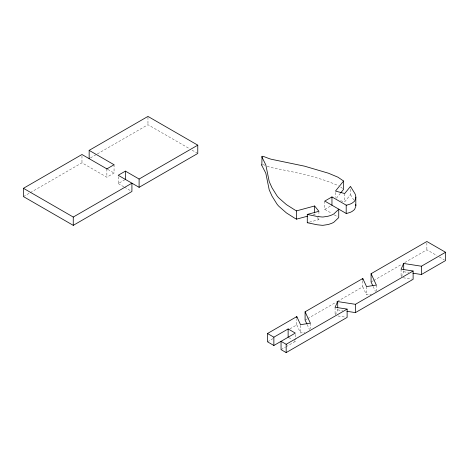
<?xml version="1.0" encoding="UTF-8"?>
<svg xmlns="http://www.w3.org/2000/svg" width="469" height="469" viewBox="0 0 469 469"><rect width="100%" height="100%" fill="white"/><g stroke="black" fill="none" stroke-linecap="round" stroke-linejoin="round"><path stroke-width="0.35" stroke-dasharray="2.35 1.76" d="M335.376 314.904L337.715 309.868L337.715 308.485M401.37 276.804L403.703 271.768L403.703 270.39M336.384 198.246L340.435 193.228M340.664 200.755L344.692 201.84L350.478 194.676L350.478 187.072M23.45 196.593L29.74 192.958M30.374 192.595L81.969 162.807L106.873 177.182L114.061 173.038L114.061 164.742M90.423 157.93L96.743 154.278M97.376 153.914L147.964 124.707L189.576 148.732M118.223 176.661L118.223 183.572L125.411 179.422M324.771 201.072L324.771 209.367L331.958 205.223M267.494 341.807L273.105 338.565M289.936 328.851L296.795 324.894L296.795 319.36M305.09 320.104L306.99 319.002M307.623 318.639L336.789 301.801M337.422 301.432L362.783 286.793L362.783 280.568M371.079 282.004L372.984 280.902M373.617 280.538L402.144 264.065M404.683 262.599L426.872 249.789L436.832 255.541M281.048 349.634L285.392 347.124M286.014 346.767L295.312 341.397L295.312 338.63M313.233 214.655L314.623 214.28L315.485 215.341M309.335 222.177L318.92 219.598L318.92 216.139M362.783 286.793L366.535 294.878L371.442 294.116M296.795 324.894L300.547 332.978L304.75 332.328M403.703 271.768L408.663 272.536M403.199 277.765L411.7 279.078M337.715 309.868L342.669 310.636M337.915 315.977L345.706 317.179M262.88 164.572L264.874 165.229M267.189 166.178L269.335 166.964A25.455 14.697 0 0 0 271.358 167.562C294.069 172.17 317.243 176.238 338.524 185.759M439.324 256.977L444.307 259.855M324.771 209.367L331.753 213.401M334.291 214.866L337.862 216.924M192.097 150.186L197.138 153.099M107.835 169.444L114.061 173.038M118.223 183.572L123.828 186.809M124.449 187.166L130.675 190.76M288.728 337.592L291.724 339.322M294.116 340.705L295.312 341.397M340.687 187.002L342.792 188.649M350.478 194.676L353.773 199.923M317.202 217.469L318.92 219.598M373.131 286.418L375.476 291.466M307.136 324.519L309.481 329.566M426.872 242.878L426.872 249.789M401.077 269.142L401.077 276.745M376.349 285.064L376.349 291.284M366.535 286.582L366.535 294.878M344.692 193.545L344.692 201.84M335.482 192.448L335.482 197.291M335.083 307.242L335.083 314.846M318.92 211.302L318.92 215.447M310.361 323.164L310.361 328.693M300.547 325.375L300.547 332.978M295.312 334.485L295.312 337.938M147.964 117.103L147.964 124.707M106.873 168.887L106.873 177.182M81.969 155.896L81.969 162.807"/><path stroke-width="0.7" d="M307.664 216.15L296.531 219.152A44.778 25.854 0 0 1 294.854 218.267L286.401 212.903L279.19 206.589A31.194 18.01 0 0 1 276.763 203.745L271.991 196.054L269.224 189.904L265.806 173.178L261.813 165.446L262.048 156.271L263.467 156.429L269.335 158.669A25.455 14.697 0 0 0 271.358 159.267L304.563 166.173L328.411 173.202L337.92 177.176L343.589 181.028L343.589 189.329L340.887 192.671M261.772 165.053L261.843 164.754M346.919 311.293L355.42 312.612L413.119 279.301L413.119 271.006L355.42 304.311L337.715 301.573L335.083 307.242L347.124 309.1L347.124 317.402L286.172 352.588L281.048 349.634L281.048 341.332L286.172 344.293L347.124 309.1M412.913 273.192L421.414 274.512L445.55 260.576L445.55 252.275L421.414 266.216L403.703 263.472L401.077 269.142L413.119 271.006M343.589 181.028L335.482 191.065L344.692 193.545L350.478 186.381L355.015 193.779A22.576 13.032 0 0 1 355.766 198.035L354.705 200.914A10.805 6.238 0 0 1 354.195 201.518L352.348 202.966A17.382 10.037 0 0 1 350.366 204.009L347.124 205.035A6.566 3.793 0 0 1 346.198 205.146L331.958 196.927L324.771 201.072L346.198 213.442A6.566 3.793 0 0 0 347.124 213.331L350.366 212.305A17.382 10.037 0 0 0 352.354 211.261L354.195 209.813A10.805 6.238 0 0 0 354.705 209.209L355.778 206.331A22.576 13.032 0 0 0 355.748 204.507M23.45 188.298L73.258 217.053L131.918 183.186L131.918 191.481L73.258 225.349L23.45 196.593L23.45 188.298L81.969 154.512L107.208 169.08M89.157 158.657L89.157 150.361L147.964 116.412L197.771 145.167L197.771 153.463L139.105 187.33L118.223 175.277L125.411 171.126L139.105 179.035L197.771 145.167M106.873 168.887L114.061 164.742L89.157 150.361M267.494 333.512L273.867 337.188L288.13 328.951L295.312 333.101L273.867 345.483L267.494 341.807L267.494 333.512L296.795 316.598L300.547 324.683L310.361 323.164L305.09 311.809L362.783 278.498L366.535 286.582L376.349 285.064L371.079 273.708L426.872 241.494L445.55 252.275M261.772 156.757L265.806 164.883L269.224 181.609L271.991 187.758L276.769 195.45A31.194 18.01 0 0 0 279.19 198.287L286.401 204.607L294.854 209.971A44.778 25.854 0 0 0 296.531 210.857L314.623 205.985L318.92 211.302L307.277 214.433L307.277 222.728L317.138 224.768L322.115 225.302A10.758 6.208 0 0 0 323.276 225.272L327.831 224.569A22.793 13.161 0 0 0 329.273 224.176L331.63 223.35A13.431 7.756 0 0 0 333.946 222.136L338.518 217.792A7.568 4.368 0 0 0 338.735 217.428L338.735 209.133A7.568 4.368 0 0 1 338.518 209.496L333.946 213.835A13.431 7.756 0 0 1 331.624 215.054L329.273 215.881A22.793 13.161 0 0 1 327.831 216.268L323.276 216.977A10.758 6.208 0 0 1 322.115 217.006L317.138 216.473L307.277 214.433M307.277 222.728L308.004 222.535M372.837 285.785L371.079 282.004L371.079 273.708M306.843 323.886L305.09 320.104L305.09 311.809M421.414 266.216L421.414 274.512M403.703 263.472L403.703 269.698M362.783 278.498L362.783 279.876M355.813 197.121L355.813 205.645M355.42 304.311L355.42 312.612M346.198 205.146L346.198 213.442M337.715 301.573L337.715 307.799M331.958 196.927L331.958 205.223M314.623 205.985L314.623 212.897M296.795 316.598L296.795 317.976M296.531 210.857L296.531 219.152M288.13 328.951L288.13 337.246M286.172 344.293L286.172 352.588M273.867 337.188L273.867 345.483M139.105 179.035L139.105 187.33M125.411 171.126L125.411 179.422M73.258 217.053L73.258 225.349"/></g></svg>
